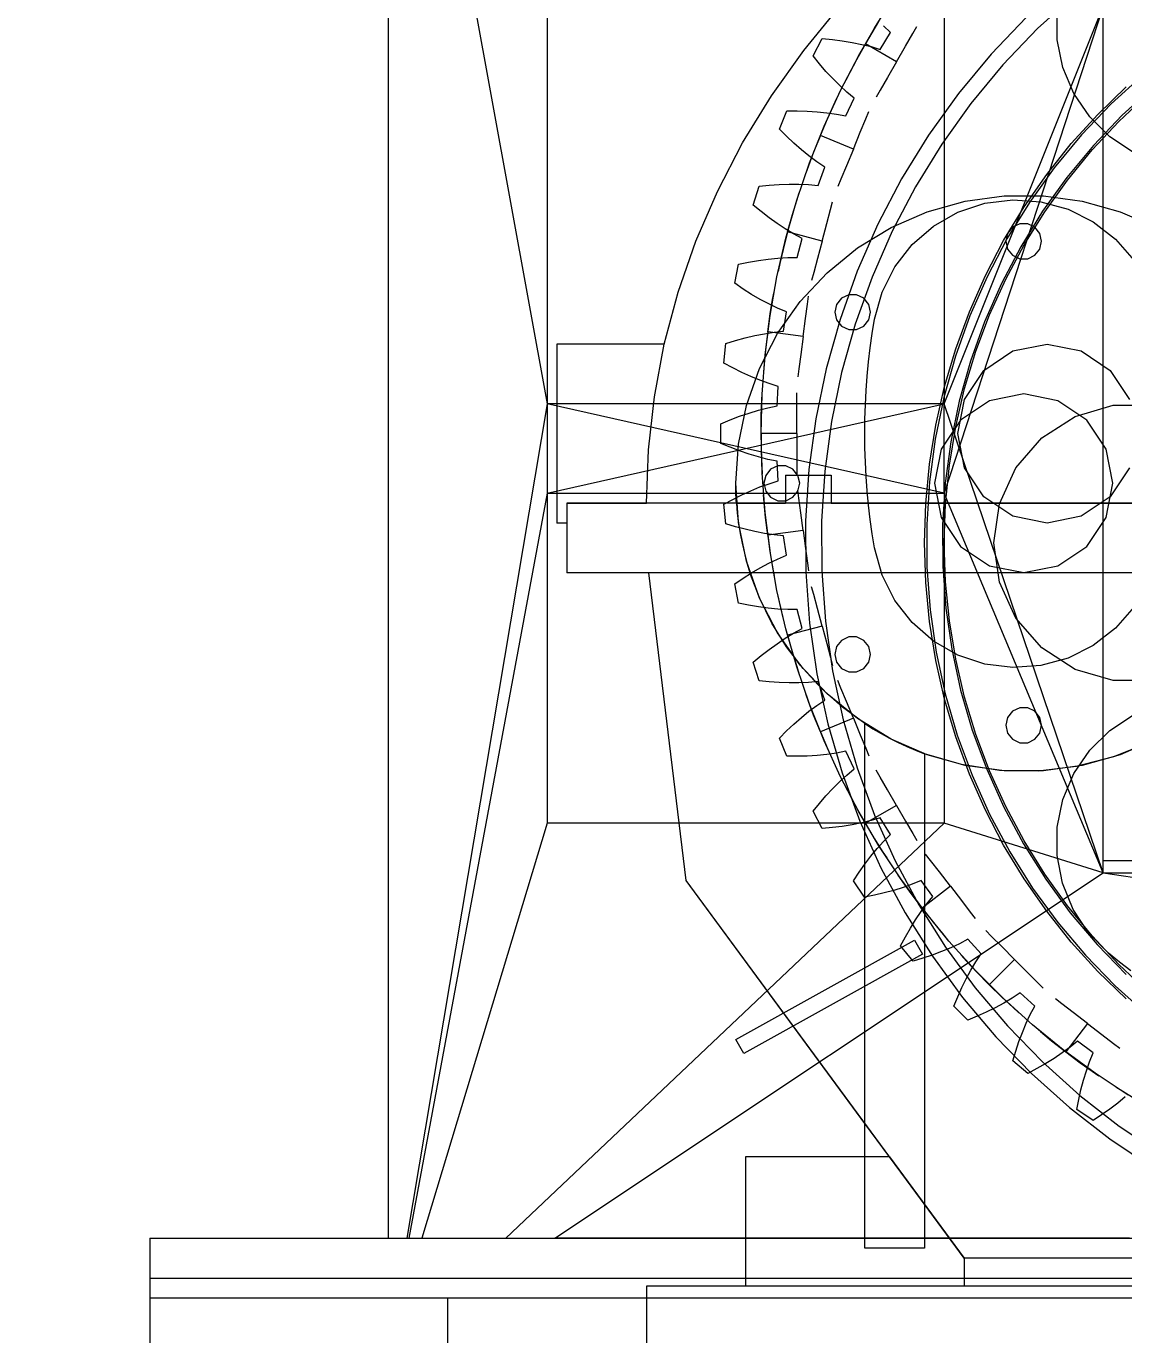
# Model space of a CAD drawing. Header units: millimetres. Extents: x -1970 to 34302, y -65268 to 6837.
# Drawn here: x 24566 to 25119, y 1271 to 1930 of the extents above; entities that cross this region are included whole.
import ezdxf

# ---------------------------------------------------------------- set-up
doc = ezdxf.new("R2010")
doc.units = ezdxf.units.MM
for name, color, linetype, lineweight in [('COTAS_O', 1, 'Continuous', 0), ('COTAS_P', 1, 'Continuous', 0), ('lateral_briquetadora', 7, 'Continuous', 0)]:
    doc.layers.add(name, color=color, linetype=linetype, lineweight=lineweight)
doc.dimstyles.new('R19_100', dxfattribs={"dimtxt": 250, "dimasz": 150, "dimexe": 150, "dimexo": 80, "dimgap": 100, "dimtad": 1, "dimtih": 1, "dimtoh": 1, "dimdsep": 46, "dimcen": 0.09, "dimadec": 0, "dimazin": 0, "dimtfac": 1, "dimtdec": 4, "dimtofl": 0, "dimtmove": 0, "dimatfit": 3, "dimfxl": 1, "dimtolj": 1, "dimtzin": 0, "dimarcsym": 0})

# ---------------------------------------------------------------- blocks, each defined once
blk = doc.blocks.new('*D3')
at = {"layer": 'COTAS_P', "color": 0, "lineweight": -2, "transparency": 16777216}
for p, q in [((25334.81, 3271.57), (25051.31, 4199.21)), ((16158.18, 1324.54), (24951.7, 4011.92)), ((16254.38, 496.51), (15970.89, 1424.15))]:
    blk.add_line(p, q, dxfattribs=at)
at = {"layer": 'COTAS_P', "color": 0, "transparency": 16777216}
for points in [[(24944.39, 4035.83), (24959, 3988.02), (25095.15, 4055.76)], [(16150.87, 1348.45), (16165.48, 1300.63), (16014.73, 1280.7)]]:
    blk.add_solid(points, dxfattribs=at)
at = {"layer": 'Defpoints', "color": 0, "transparency": 16777216}
for p in [(25095.15, 4055.76), (25358.19, 3195.06), (16277.76, 420)]:
    blk.add_point(p, dxfattribs=at)
blk = doc.blocks.new('*D19')
at = {"layer": 'COTAS_O', "color": 0, "lineweight": -2, "transparency": 16777216}
for p, q in [((24708.19, 2300), (25478.19, 2300)), ((25328.19, 150), (25328.19, 2150)), ((24708.19, 0), (25478.19, 0))]:
    blk.add_line(p, q, dxfattribs=at)
at = {"layer": 'COTAS_O', "color": 0, "transparency": 16777216}
for points in [[(25303.19, 2150), (25353.19, 2150), (25328.19, 2300)], [(25303.19, 150), (25353.19, 150), (25328.19, 0)]]:
    blk.add_solid(points, dxfattribs=at)
at = {"layer": 'Defpoints', "color": 0, "transparency": 16777216}
for p in [(24628.19, 2300), (25328.19, 2300), (24628.19, 0)]:
    blk.add_point(p, dxfattribs=at)

msp = doc.modelspace()

# ---------------------------------------------------------------- linework, layer by layer
at = {"layer": 'lateral_briquetadora'}
for p, q in [((24748.187, 2180), (24828.187, 1740)), ((24748.187, 2180), (24748.187, 1320)), ((25093.784, 1945.862), (25075.143, 1928.869)), ((24828.187, 1940), (24828.187, 1740)), ((24957.396, 1917.784), (24975.311, 1939.592)), ((25028.187, 1940), (25028.187, 1740)), ((25028.187, 1740), (25108.187, 1940)), ((25108.187, 1940), (25028.187, 1695)), ((25085.067, 1923.128), (25084.977, 1937.34)), ((25108.187, 1510), (25108.187, 1940)), ((25108.187, 1504), (25108.187, 1940)), ((24985.224, 1915.36), (24995.306, 1932.486)), ((24993.136, 1928.964), (24996.995, 1935.172)), ((25001.056, 1926.816), (24997.666, 1930.245)), ((25012.286, 1926.344), (25014.313, 1929.856)), ((25069.551, 1934.59), (25051.754, 1915.937)), ((24962.096, 1915.089), (24966.744, 1923.786)), ((24966.744, 1923.786), (24971.837, 1923.307)), ((24971.837, 1923.307), (24976.853, 1922.673)), ((24988.488, 1921.125), (24993.136, 1928.964)), ((24995.992, 1918.368), (25001.056, 1926.816)), ((25008.632, 1920.016), (25012.286, 1926.344)), ((25075.143, 1928.869), (25057.731, 1910.62)), ((24941.155, 1895), (24957.396, 1917.784)), ((24976.853, 1922.673), (24981.787, 1921.874)), ((24981.787, 1921.874), (24986.629, 1920.902)), ((24988.488, 1921.125), (24984.024, 1913.181)), ((24986.629, 1920.902), (24991.37, 1919.742)), ((25004.077, 1912.125), (24988.488, 1921.125)), ((24991.37, 1919.742), (24995.992, 1918.368)), ((25004.077, 1912.125), (25008.632, 1920.016)), ((25087.929, 1909.207), (25085.067, 1923.128)), ((24965.323, 1911.12), (24962.096, 1915.089)), ((24968.637, 1907.302), (24965.323, 1911.12)), ((24976.023, 1897.745), (24985.224, 1915.36)), ((24984.024, 1913.181), (24980.577, 1906.735)), ((25004.077, 1912.125), (24999.521, 1904.234)), ((25051.754, 1915.937), (25035.299, 1896.09)), ((25057.731, 1910.62), (25041.632, 1891.202)), ((24972.042, 1903.643), (24968.637, 1907.302)), ((24975.541, 1900.157), (24972.042, 1903.643)), ((24980.577, 1906.735), (24978.714, 1903.127)), ((24999.521, 1904.234), (24995.867, 1897.906)), ((25093.451, 1896.111), (25087.929, 1909.207)), ((25128.103, 1905.473), (25112.191, 1890.968)), ((24967.725, 1879.686), (24976.023, 1897.745)), ((24979.14, 1896.86), (24975.541, 1900.157)), ((24982.85, 1893.78), (24979.14, 1896.86)), ((24995.867, 1897.906), (24993.84, 1894.394)), ((25105.498, 1885.662), (25119.773, 1899.486)), ((25133.283, 1899.377), (25117.783, 1885.247)), ((24926.656, 1871.338), (24941.155, 1895)), ((24972.395, 1890.145), (24974.124, 1893.818)), ((24978.639, 1884.876), (24982.85, 1893.78)), ((25035.299, 1896.09), (25020.266, 1875.146)), ((25041.632, 1891.202), (25026.924, 1870.711)), ((25101.423, 1884.344), (25093.451, 1896.111)), ((25112.191, 1890.968), (25097.328, 1875.391)), ((25116.055, 1882.132), (25130.383, 1895.552)), ((24945.227, 1878.29), (24949, 1887.401)), ((24949, 1887.401), (24954.115, 1887.424)), ((24954.115, 1887.424), (24959.169, 1887.284)), ((24959.169, 1887.284), (24964.158, 1886.973)), ((24964.158, 1886.973), (24969.072, 1886.481)), ((24969.072, 1886.481), (24973.904, 1885.79)), ((24969.38, 1883.486), (24972.395, 1890.145)), ((24973.904, 1885.79), (24978.639, 1884.876)), ((24988.708, 1883.388), (24990.26, 1887.134)), ((25092.138, 1870.951), (25105.498, 1885.662)), ((25111.536, 1874.359), (25101.423, 1884.344)), ((25117.783, 1885.247), (25103.305, 1870.073)), ((24948.827, 1874.657), (24945.227, 1878.29)), ((24960.353, 1861.23), (24967.725, 1879.686)), ((24965.795, 1875.108), (24969.38, 1883.486)), ((24985.912, 1876.637), (24988.708, 1883.388)), ((25102.635, 1867.804), (25116.055, 1882.132)), ((24913.963, 1846.9), (24926.656, 1871.338)), ((24952.5, 1871.182), (24948.827, 1874.657)), ((24956.247, 1867.875), (24952.5, 1871.182)), ((24965.795, 1875.108), (24962.405, 1866.648)), ((24982.425, 1868.219), (24965.795, 1875.108)), ((24982.425, 1868.219), (24985.912, 1876.637)), ((25020.266, 1875.146), (25006.728, 1853.206)), ((25026.924, 1870.711), (25013.678, 1849.244)), ((25079.748, 1855.414), (25092.138, 1870.951)), ((25097.328, 1875.391), (25083.586, 1858.816)), ((25123.404, 1866.538), (25111.536, 1874.359)), ((24960.07, 1864.748), (24956.247, 1867.875)), ((24962.405, 1866.648), (24959.829, 1859.808)), ((24963.975, 1861.82), (24960.07, 1864.748)), ((24982.425, 1868.219), (24978.938, 1859.801)), ((25103.305, 1870.073), (25089.919, 1853.928)), ((25090.181, 1852.628), (25102.635, 1867.804)), ((24953.925, 1842.425), (24960.353, 1861.23)), ((24959.829, 1859.808), (24958.454, 1855.988)), ((24967.969, 1859.118), (24963.975, 1861.82)), ((24964.651, 1849.845), (24967.969, 1859.118)), ((24978.938, 1859.801), (24976.142, 1853.051)), ((25083.586, 1858.816), (25071.031, 1841.325)), ((24976.142, 1853.051), (24974.59, 1849.304)), ((25006.728, 1853.206), (24994.751, 1830.376)), ((25068.379, 1839.116), (25079.748, 1855.414)), ((25089.919, 1853.928), (25077.689, 1836.889)), ((25078.746, 1836.671), (25090.181, 1852.628)), ((24903.129, 1821.79), (24913.963, 1846.9)), ((24932.046, 1840.015), (24934.908, 1849.452)), ((24934.908, 1849.452), (24939.996, 1849.977)), ((24939.996, 1849.977), (24945.04, 1850.333)), ((24945.04, 1850.333), (24950.034, 1850.512)), ((24950.034, 1850.512), (24954.974, 1850.504)), ((24953.884, 1842.292), (24955.117, 1846.159)), ((24954.974, 1850.504), (24959.85, 1850.29)), ((24959.85, 1850.29), (24964.651, 1849.845)), ((25013.678, 1849.244), (25001.96, 1826.908)), ((25038.685, 1841.967), (25058.291, 1844.662)), ((25058.291, 1844.662), (25078.082, 1844.662)), ((25078.082, 1844.662), (25097.688, 1841.967)), ((24935.985, 1836.753), (24932.046, 1840.015)), ((24948.458, 1823.318), (24953.925, 1842.425)), ((24951.763, 1835.296), (24953.884, 1842.292)), ((24969.047, 1830.664), (24970.938, 1837.722)), ((24970.938, 1837.722), (24971.988, 1841.639)), ((25019.629, 1836.628), (25038.685, 1841.967)), ((25035.043, 1836.483), (25048.53, 1840.966)), ((25048.53, 1840.966), (25062.633, 1842.731)), ((25058.078, 1822.122), (25068.379, 1839.116)), ((25071.031, 1841.325), (25059.725, 1823.002)), ((25062.633, 1842.731), (25076.808, 1841.711)), ((25076.808, 1841.711), (25090.513, 1837.945)), ((25090.513, 1837.945), (25103.219, 1831.578)), ((25097.688, 1841.967), (25116.744, 1836.628)), ((24939.981, 1833.655), (24935.985, 1836.753)), ((24944.034, 1830.73), (24939.981, 1833.655)), ((24949.302, 1826.522), (24951.763, 1835.296)), ((25001.477, 1828.743), (25019.629, 1836.628)), ((25022.69, 1829.456), (25035.043, 1836.483)), ((25077.689, 1836.889), (25066.676, 1819.04)), ((25068.379, 1820), (25078.746, 1836.671)), ((25103.219, 1831.578), (25114.439, 1822.854)), ((25116.744, 1836.628), (25134.896, 1828.743)), ((24948.145, 1827.994), (24944.034, 1830.73)), ((24949.302, 1826.522), (24947.046, 1817.692)), ((24952.318, 1825.462), (24948.145, 1827.994)), ((24966.689, 1821.863), (24949.302, 1826.522)), ((24956.558, 1823.165), (24952.318, 1825.462)), ((24966.689, 1821.863), (24969.047, 1830.664)), ((24994.751, 1830.376), (24984.392, 1806.767)), ((24984.568, 1818.461), (25001.477, 1828.743)), ((25001.96, 1826.908), (24991.825, 1803.81)), ((25011.945, 1820.153), (25022.69, 1829.456)), ((25060.078, 1825.705), (25059.187, 1821.8)), ((25062.575, 1828.836), (25060.078, 1825.705)), ((25066.184, 1830.574), (25062.575, 1828.836)), ((25070.189, 1830.574), (25066.184, 1830.574)), ((25073.798, 1828.836), (25070.189, 1830.574)), ((25076.295, 1825.705), (25073.798, 1828.836)), ((25077.187, 1821.8), (25076.295, 1825.705)), ((24894.201, 1796.116), (24903.129, 1821.79)), ((24943.966, 1803.959), (24948.458, 1823.318)), ((24954.165, 1813.611), (24956.558, 1823.165)), ((24966.689, 1821.863), (24964.331, 1813.062)), ((24969.216, 1805.971), (24984.568, 1818.461)), ((25003.221, 1808.933), (25011.945, 1820.153)), ((25048.886, 1804.504), (25058.078, 1822.122)), ((25059.725, 1823.002), (25049.722, 1803.935)), ((25066.676, 1819.04), (25056.932, 1800.468)), ((25059.125, 1802.687), (25068.379, 1820)), ((25059.187, 1821.8), (25060.078, 1817.895)), ((25060.078, 1817.895), (25062.575, 1814.764)), ((25073.798, 1814.764), (25076.295, 1817.895)), ((25076.295, 1817.895), (25077.187, 1821.8)), ((25114.439, 1822.854), (25123.742, 1812.109)), ((24924.603, 1810.305), (24929.615, 1811.325)), ((24929.615, 1811.325), (24934.6, 1812.174)), ((24934.6, 1812.174), (24939.553, 1812.843)), ((24939.553, 1812.843), (24944.469, 1813.318)), ((24944.469, 1813.318), (24949.343, 1813.583)), ((24947.046, 1817.692), (24945.385, 1810.574)), ((24949.343, 1813.583), (24954.165, 1813.611)), ((24964.331, 1813.062), (24962.439, 1806.004)), ((25062.575, 1814.764), (25066.184, 1813.026)), ((25066.184, 1813.026), (25070.189, 1813.026)), ((25070.189, 1813.026), (25073.798, 1814.764)), ((24922.68, 1800.633), (24924.603, 1810.305)), ((24945.385, 1810.574), (24944.52, 1806.608)), ((24955.708, 1791.508), (24969.216, 1805.971)), ((24962.439, 1806.004), (24961.39, 1802.087)), ((24984.392, 1806.767), (24975.703, 1782.495)), ((24996.854, 1796.226), (25003.221, 1808.933)), ((24926.92, 1797.772), (24922.68, 1800.633)), ((24940.46, 1784.398), (24943.966, 1803.959)), ((24991.825, 1803.81), (24983.324, 1780.062)), ((25040.842, 1786.333), (25048.886, 1804.504)), ((25049.722, 1803.935), (25041.072, 1784.219)), ((25056.932, 1800.468), (25048.505, 1781.262)), ((25051.023, 1784.805), (25059.125, 1802.687)), ((24887.217, 1769.987), (24894.201, 1796.116)), ((24931.2, 1795.081), (24926.92, 1797.772)), ((24935.52, 1792.568), (24931.2, 1795.081)), ((24939.88, 1790.247), (24935.52, 1792.568)), ((24940.587, 1785.22), (24941.776, 1792.432)), ((24941.776, 1792.432), (24942.495, 1796.427)), ((24944.296, 1775.34), (24955.708, 1791.508)), ((24959.281, 1790.127), (24959.811, 1794.148)), ((24976.45, 1793.162), (24973.952, 1790.031)), ((24980.058, 1794.9), (24976.45, 1793.162)), ((24984.064, 1794.9), (24980.058, 1794.9)), ((24987.672, 1793.162), (24984.064, 1794.9)), ((24990.17, 1790.031), (24987.672, 1793.162)), ((24993.088, 1782.522), (24996.854, 1796.226)), ((24939.292, 1776.199), (24940.587, 1785.22)), ((24944.281, 1788.137), (24939.88, 1790.247)), ((24948.726, 1786.266), (24944.281, 1788.137)), ((24947.28, 1776.524), (24948.726, 1786.266)), ((24958.328, 1782.883), (24959.281, 1790.127)), ((24973.952, 1790.031), (24973.061, 1786.126)), ((24973.061, 1786.126), (24973.952, 1782.221)), ((24991.061, 1786.126), (24990.17, 1790.031)), ((24990.17, 1782.221), (24991.061, 1786.126)), ((25033.979, 1767.684), (25040.842, 1786.333)), ((24937.949, 1764.683), (24940.46, 1784.398)), ((24957.138, 1773.849), (24958.328, 1782.883)), ((24975.703, 1782.495), (24968.725, 1757.676)), ((24973.952, 1782.221), (24976.45, 1779.089)), ((24976.45, 1779.089), (24980.058, 1777.351)), ((24983.324, 1780.062), (24976.497, 1755.78)), ((24984.064, 1777.351), (24987.672, 1779.089)), ((24987.672, 1779.089), (24990.17, 1782.221)), ((24991.941, 1775.389), (24993.088, 1782.522)), ((25041.072, 1784.219), (25033.815, 1763.948)), ((25048.505, 1781.262), (25041.436, 1761.516)), ((25044.108, 1766.432), (25051.023, 1784.805)), ((24918.185, 1770.336), (24923.073, 1771.843)), ((24923.073, 1771.843), (24927.951, 1773.176)), ((24927.951, 1773.176), (24932.814, 1774.327)), ((24932.814, 1774.327), (24937.66, 1775.282)), ((24935.191, 1757.768), (24944.296, 1775.34)), ((24937.66, 1775.282), (24942.484, 1776.024)), ((24939.292, 1776.199), (24938.208, 1767.151)), ((24957.138, 1773.849), (24939.292, 1776.199)), ((24942.484, 1776.024), (24947.28, 1776.524)), ((24957.138, 1773.849), (24955.949, 1764.816)), ((24980.058, 1777.351), (24984.064, 1777.351)), ((24990.946, 1768.233), (24991.941, 1775.389)), ((24887.221, 1770), (24833.187, 1770)), ((24833.187, 1770), (24833.187, 1680)), ((24882.207, 1743.516), (24887.217, 1769.987)), ((24887.217, 1769.987), (24887.221, 1770)), ((24917.219, 1760.522), (24918.185, 1770.336)), ((24938.208, 1767.151), (24937.49, 1759.876)), ((24990.104, 1761.057), (24990.946, 1768.233)), ((25028.325, 1748.633), (25033.979, 1767.684)), ((25038.409, 1747.646), (25044.108, 1766.432)), ((25048.117, 1756.82), (25062.716, 1766.575)), ((25062.716, 1766.575), (25079.937, 1770)), ((25079.937, 1770), (25097.157, 1766.575)), ((25097.157, 1766.575), (25111.756, 1756.82)), ((24921.719, 1758.091), (24917.219, 1760.522)), ((24936.44, 1744.867), (24937.949, 1764.683)), ((24937.49, 1759.876), (24937.15, 1755.831)), ((24955.949, 1764.816), (24954.995, 1757.571)), ((24989.414, 1753.865), (24990.104, 1761.057)), ((25033.815, 1763.948), (25027.987, 1743.221)), ((25041.436, 1761.516), (25035.759, 1741.326)), ((24926.242, 1755.832), (24921.719, 1758.091)), ((24930.788, 1753.754), (24926.242, 1755.832)), ((24928.564, 1739.121), (24935.191, 1757.768)), ((24935.355, 1751.872), (24930.788, 1753.754)), ((24954.995, 1757.571), (24954.466, 1753.551)), ((24968.725, 1757.676), (24963.492, 1732.432)), ((24976.497, 1755.78), (24971.377, 1731.082)), ((24988.877, 1746.66), (24989.414, 1753.865)), ((25038.362, 1742.221), (25048.117, 1756.82)), ((25111.756, 1756.82), (25121.511, 1742.221)), ((24939.941, 1750.204), (24935.355, 1751.872)), ((24936.28, 1741.418), (24936.471, 1745.473)), ((24944.548, 1748.777), (24939.941, 1750.204)), ((24944.064, 1738.94), (24944.548, 1748.777)), ((24953.937, 1741.418), (24953.937, 1745.473)), ((24988.494, 1739.446), (24988.877, 1746.66)), ((25023.903, 1729.259), (25028.325, 1748.633)), ((25033.951, 1728.527), (25038.409, 1747.646)), ((24828.187, 1740), (24757.598, 1320)), ((24828.187, 1740), (24828.187, 1695)), ((25028.187, 1695), (24828.187, 1740)), ((25028.187, 1740), (24828.187, 1740)), ((24828.187, 1695), (25028.187, 1740)), ((24879.193, 1716.815), (24882.207, 1743.516)), ((24924.537, 1719.744), (24928.564, 1739.121)), ((24935.937, 1725), (24936.44, 1744.867)), ((24936.042, 1734.112), (24936.28, 1741.418)), ((24939.34, 1737.973), (24944.064, 1738.94)), ((24953.937, 1734.112), (24953.937, 1741.418)), ((24988.263, 1732.224), (24988.494, 1739.446)), ((25027.987, 1743.221), (25023.617, 1722.139)), ((25028.187, 1695), (25028.187, 1740)), ((25108.187, 1504), (25028.187, 1740)), ((25035.759, 1741.326), (25031.502, 1720.789)), ((25034.937, 1725), (25038.362, 1742.221)), ((25050.985, 1741.528), (25036.402, 1731.784)), ((25068.187, 1744.95), (25050.985, 1741.528)), ((25085.388, 1741.528), (25068.187, 1744.95)), ((25099.971, 1731.784), (25085.388, 1741.528)), ((25094.108, 1733.674), (25113.225, 1739.287)), ((25113.225, 1739.287), (25133.149, 1739.287)), ((24920.433, 1731.909), (24925.156, 1733.714)), ((24925.156, 1733.714), (24929.883, 1735.336)), ((24929.883, 1735.336), (24934.612, 1736.762)), ((24934.612, 1736.762), (24939.34, 1737.973)), ((24935.937, 1725), (24936.042, 1734.112)), ((24953.937, 1725), (24953.937, 1734.112)), ((24963.492, 1732.432), (24960.03, 1706.884)), ((24988.187, 1725), (24988.263, 1732.224)), ((25077.346, 1722.902), (25094.108, 1733.674)), ((24915.716, 1729.931), (24920.433, 1731.909)), ((24915.716, 1720.069), (24915.716, 1729.931)), ((24971.377, 1731.082), (24967.99, 1706.087)), ((25020.732, 1709.642), (25023.903, 1729.259)), ((25036.402, 1731.784), (25026.658, 1717.202)), ((25030.753, 1709.158), (25033.951, 1728.527)), ((25109.715, 1717.202), (25099.971, 1731.784)), ((24920.433, 1718.091), (24915.716, 1720.069)), ((24923.187, 1700), (24924.537, 1719.744)), ((24953.937, 1725), (24935.937, 1725)), ((24936.44, 1705.133), (24935.937, 1725)), ((24935.937, 1725), (24936.042, 1715.888)), ((24953.937, 1725), (24953.937, 1715.888)), ((24988.263, 1717.776), (24988.187, 1725)), ((25023.617, 1722.139), (25020.726, 1700.803)), ((25031.502, 1720.789), (25028.686, 1700.006)), ((25038.362, 1707.779), (25034.937, 1725)), ((25064.299, 1707.845), (25077.346, 1722.902)), ((24878.187, 1690), (24879.193, 1716.815)), ((24925.156, 1716.286), (24920.433, 1718.091)), ((24929.883, 1714.664), (24925.156, 1716.286)), ((24934.612, 1713.238), (24929.883, 1714.664)), ((24939.34, 1712.027), (24934.612, 1713.238)), ((24936.042, 1715.888), (24936.28, 1708.582)), ((24953.937, 1715.888), (24953.937, 1708.582)), ((24988.494, 1710.554), (24988.263, 1717.776)), ((25026.658, 1717.202), (25023.237, 1700)), ((25113.137, 1700), (25109.715, 1717.202)), ((24936.28, 1708.582), (24936.471, 1704.527)), ((24940.775, 1707.036), (24938.278, 1703.905)), ((24944.064, 1711.06), (24939.34, 1712.027)), ((24944.384, 1708.774), (24940.775, 1707.036)), ((24944.548, 1701.223), (24944.064, 1711.06)), ((24948.389, 1708.774), (24944.384, 1708.774)), ((24951.998, 1707.036), (24948.389, 1708.774)), ((24954.495, 1703.905), (24951.998, 1707.036)), ((24953.937, 1708.582), (24953.937, 1704.527)), ((24960.03, 1706.884), (24958.355, 1681.158)), ((24967.99, 1706.087), (24966.351, 1680.916)), ((24988.877, 1703.34), (24988.494, 1710.554)), ((25018.824, 1689.862), (25020.732, 1709.642)), ((25028.829, 1689.621), (25030.753, 1709.158)), ((25048.117, 1693.18), (25038.362, 1707.779)), ((25056.022, 1689.721), (25064.299, 1707.845)), ((25121.511, 1707.779), (25111.756, 1693.18)), ((24923.194, 1698.57), (24923.187, 1700)), ((24924.537, 1680.256), (24923.187, 1700)), ((24935.355, 1698.128), (24939.941, 1699.796)), ((24937.949, 1685.317), (24936.44, 1705.133)), ((24938.278, 1703.905), (24937.387, 1700)), ((24937.387, 1700), (24938.278, 1696.095)), ((24939.941, 1699.796), (24944.548, 1701.223)), ((24948.187, 1704), (24971.187, 1704)), ((24948.187, 1704), (24948.187, 1690)), ((24955.387, 1700), (24954.495, 1703.905)), ((24954.495, 1696.095), (24955.387, 1700)), ((24971.187, 1704), (24971.187, 1690)), ((24989.414, 1696.135), (24988.877, 1703.34)), ((25020.726, 1700.803), (25019.327, 1679.318)), ((25023.237, 1700), (25026.658, 1682.798)), ((25028.686, 1700.006), (25027.323, 1679.077)), ((25109.715, 1682.798), (25113.137, 1700)), ((24828.187, 1695), (24758.581, 1320)), ((24828.187, 1695), (24828.187, 1529)), ((24828.187, 1695), (25028.187, 1695)), ((24921.719, 1691.909), (24926.242, 1694.168)), ((24923.215, 1697.141), (24923.194, 1698.57)), ((24923.25, 1695.712), (24923.215, 1697.141)), ((24923.299, 1694.283), (24923.25, 1695.712)), ((24923.363, 1692.854), (24923.299, 1694.283)), ((24923.44, 1691.427), (24923.363, 1692.854)), ((24926.242, 1694.168), (24930.788, 1696.246)), ((24930.788, 1696.246), (24935.355, 1698.128)), ((24937.49, 1690.124), (24937.15, 1694.169)), ((24938.278, 1696.095), (24940.775, 1692.964)), ((24940.775, 1692.964), (24944.384, 1691.226)), ((24948.389, 1691.226), (24951.998, 1692.964)), ((24951.998, 1692.964), (24954.495, 1696.095)), ((24954.995, 1692.429), (24954.466, 1696.449)), ((24990.104, 1688.943), (24989.414, 1696.135)), ((25028.187, 1695), (25028.187, 1529)), ((25108.187, 1504), (25028.187, 1695)), ((25062.716, 1683.425), (25048.117, 1693.18)), ((25111.756, 1693.18), (25097.157, 1683.425)), ((24838.187, 1690), (24878.187, 1690)), ((24923.532, 1690), (24838.187, 1690)), ((25156.722, 1690), (24838.187, 1690)), ((24838.187, 1690), (24838.187, 1655)), ((24838.187, 1690), (24838.187, 1680)), ((24948.187, 1690), (24878.187, 1690)), ((25818.187, 1690), (24878.187, 1690)), ((24917.219, 1689.478), (24921.719, 1691.909)), ((24918.185, 1679.664), (24917.219, 1689.478)), ((24923.532, 1690), (24923.44, 1691.427)), ((24923.532, 1690), (24948.187, 1690)), ((24923.532, 1690), (24923.974, 1684.913)), ((24938.208, 1682.849), (24937.49, 1690.124)), ((24944.384, 1691.226), (24948.389, 1691.226)), ((24971.187, 1690), (24948.187, 1690)), ((24955.949, 1685.184), (24954.995, 1692.429)), ((25156.722, 1690), (24971.187, 1690)), ((24971.187, 1690), (25158.187, 1690)), ((24990.946, 1681.767), (24990.104, 1688.943)), ((25018.187, 1670), (25018.824, 1689.862)), ((25028.187, 1670), (25028.829, 1689.621)), ((25053.187, 1670), (25056.022, 1689.721)), ((24838.187, 1680), (24833.187, 1680)), ((24923.073, 1678.157), (24918.185, 1679.664)), ((24923.974, 1684.913), (24924.594, 1679.844)), ((24928.564, 1660.879), (24924.537, 1680.256)), ((24924.594, 1679.844), (24925.393, 1674.8)), ((24940.46, 1665.602), (24937.949, 1685.317)), ((24939.292, 1673.801), (24938.208, 1682.849)), ((24957.138, 1676.151), (24955.949, 1685.184)), ((24958.355, 1681.158), (24958.476, 1655.377)), ((24966.351, 1680.916), (24966.469, 1655.693)), ((24991.941, 1674.611), (24990.946, 1681.767)), ((25026.658, 1682.798), (25036.402, 1668.216)), ((25079.937, 1680), (25062.716, 1683.425)), ((25097.157, 1683.425), (25079.937, 1680)), ((25099.971, 1668.216), (25109.715, 1682.798)), ((24927.951, 1676.824), (24923.073, 1678.157)), ((24925.393, 1674.8), (24926.369, 1669.788)), ((24932.814, 1675.673), (24927.951, 1676.824)), ((24937.66, 1674.718), (24932.814, 1675.673)), ((24942.484, 1673.976), (24937.66, 1674.718)), ((24957.138, 1676.151), (24939.292, 1673.801)), ((24939.292, 1673.801), (24940.587, 1664.78)), ((24947.28, 1673.476), (24942.484, 1673.976)), ((24948.726, 1663.734), (24947.28, 1673.476)), ((24957.138, 1676.151), (24958.328, 1667.117)), ((24993.088, 1667.478), (24991.941, 1674.611)), ((25019.327, 1679.318), (25019.428, 1657.788)), ((25027.323, 1679.077), (25027.422, 1658.104)), ((24926.369, 1669.788), (24927.521, 1664.813)), ((24958.328, 1667.117), (24959.281, 1659.873)), ((24996.854, 1653.774), (24993.088, 1667.478)), ((25018.824, 1650.138), (25018.187, 1670)), ((25028.829, 1650.379), (25028.187, 1670)), ((25036.402, 1668.216), (25050.985, 1658.472)), ((25056.022, 1650.279), (25053.187, 1670)), ((25085.388, 1658.472), (25099.971, 1668.216)), ((24927.521, 1664.813), (24928.847, 1659.882)), ((24935.191, 1642.232), (24928.564, 1660.879)), ((24928.847, 1659.882), (24930.346, 1655)), ((24935.52, 1657.432), (24939.88, 1659.753)), ((24939.88, 1659.753), (24944.281, 1661.863)), ((24943.966, 1646.041), (24940.46, 1665.602)), ((24940.587, 1664.78), (24941.776, 1657.568)), ((24944.281, 1661.863), (24948.726, 1663.734)), ((24959.281, 1659.873), (24959.811, 1655.852)), ((24930.346, 1655), (24838.187, 1655)), ((25167.796, 1655), (24838.187, 1655)), ((25167.796, 1655), (24879.399, 1655)), ((24930.346, 1655), (24879.399, 1655)), ((24898.187, 1500), (24879.399, 1655)), ((24926.92, 1652.228), (24931.2, 1654.919)), ((24935.284, 1642.017), (24930.346, 1655)), ((24931.2, 1654.919), (24935.52, 1657.432)), ((24941.776, 1657.568), (24942.495, 1653.573)), ((24958.476, 1655.377), (24960.391, 1629.667)), ((24966.469, 1655.693), (24968.344, 1630.539)), ((25003.221, 1641.067), (24996.854, 1653.774)), ((25019.428, 1657.788), (25021.028, 1636.317)), ((25027.422, 1658.104), (25028.98, 1637.189)), ((25050.985, 1658.472), (25068.187, 1655.05)), ((25068.187, 1655.05), (25085.388, 1658.472)), ((24922.68, 1649.367), (24926.92, 1652.228)), ((24924.603, 1639.695), (24922.68, 1649.367)), ((24962.439, 1643.996), (24961.39, 1647.913)), ((25020.732, 1630.358), (25018.824, 1650.138)), ((25030.753, 1630.842), (25028.829, 1650.379)), ((25064.299, 1632.155), (25056.022, 1650.279)), ((24944.296, 1624.66), (24935.191, 1642.232)), ((24941.442, 1629.567), (24935.284, 1642.017)), ((24948.458, 1626.682), (24943.966, 1646.041)), ((24945.385, 1639.426), (24944.52, 1643.392)), ((24964.331, 1636.938), (24962.439, 1643.996)), ((25011.945, 1629.847), (25003.221, 1641.067)), ((24929.615, 1638.675), (24924.603, 1639.695)), ((24934.6, 1637.826), (24929.615, 1638.675)), ((24939.553, 1637.157), (24934.6, 1637.826)), ((24944.469, 1636.682), (24939.553, 1637.157)), ((24949.343, 1636.417), (24944.469, 1636.682)), ((24947.046, 1632.308), (24945.385, 1639.426)), ((24954.165, 1636.389), (24949.343, 1636.417)), ((24956.558, 1626.835), (24954.165, 1636.389)), ((24966.689, 1628.137), (24964.331, 1636.938)), ((25021.028, 1636.317), (25024.119, 1615.009)), ((25028.98, 1637.189), (25031.991, 1616.433)), ((25123.742, 1637.891), (25114.439, 1627.146)), ((24948.763, 1617.763), (24941.442, 1629.567)), ((24949.302, 1623.478), (24947.046, 1632.308)), ((24966.689, 1628.137), (24949.302, 1623.478)), ((24952.318, 1624.538), (24956.558, 1626.835)), ((24960.391, 1629.667), (24964.093, 1604.153)), ((24966.689, 1628.137), (24969.047, 1619.336)), ((24968.344, 1630.539), (24971.965, 1605.577)), ((25022.69, 1620.544), (25011.945, 1629.847)), ((25023.903, 1610.741), (25020.732, 1630.358)), ((25033.951, 1611.473), (25030.753, 1630.842)), ((25077.346, 1617.098), (25064.299, 1632.155)), ((25114.439, 1627.146), (25103.219, 1618.422)), ((24944.034, 1619.27), (24948.145, 1622.006)), ((24955.708, 1608.492), (24944.296, 1624.66)), ((24948.145, 1622.006), (24952.318, 1624.538)), ((24953.925, 1607.575), (24948.458, 1626.682)), ((24949.302, 1623.478), (24951.763, 1614.704)), ((24976.45, 1620.911), (24973.952, 1617.779)), ((24980.058, 1622.649), (24976.45, 1620.911)), ((24984.064, 1622.649), (24980.058, 1622.649)), ((24987.672, 1620.911), (24984.064, 1622.649)), ((24990.17, 1617.779), (24987.672, 1620.911)), ((25035.043, 1613.517), (25022.69, 1620.544)), ((24935.985, 1613.247), (24939.981, 1616.345)), ((24939.981, 1616.345), (24944.034, 1619.27)), ((24957.18, 1606.713), (24948.763, 1617.763)), ((24951.763, 1614.704), (24953.884, 1607.708)), ((24969.047, 1619.336), (24970.938, 1612.278)), ((24973.952, 1617.779), (24973.061, 1613.874)), ((24973.061, 1613.874), (24973.952, 1609.969)), ((24991.061, 1613.874), (24990.17, 1617.779)), ((24990.17, 1609.969), (24991.061, 1613.874)), ((25024.119, 1615.009), (25028.687, 1593.968)), ((25031.991, 1616.433), (25036.441, 1595.937)), ((25094.108, 1606.326), (25077.346, 1617.098)), ((25103.219, 1618.422), (25090.513, 1612.055)), ((24932.046, 1609.985), (24935.985, 1613.247)), ((24934.908, 1600.548), (24932.046, 1609.985)), ((24953.884, 1607.708), (24955.117, 1603.841)), ((24960.353, 1588.77), (24953.925, 1607.575)), ((24969.216, 1594.029), (24955.708, 1608.492)), ((24970.938, 1612.278), (24971.988, 1608.361)), ((24973.952, 1609.969), (24976.45, 1606.838)), ((24987.672, 1606.838), (24990.17, 1609.969)), ((25028.325, 1591.367), (25023.903, 1610.741)), ((25038.409, 1592.354), (25033.951, 1611.473)), ((25048.53, 1609.034), (25035.043, 1613.517)), ((25062.633, 1607.269), (25048.53, 1609.034)), ((25076.808, 1608.289), (25062.633, 1607.269)), ((25090.513, 1612.055), (25076.808, 1608.289)), ((24939.996, 1600.023), (24934.908, 1600.548)), ((24966.615, 1596.52), (24957.18, 1606.713)), ((24964.093, 1604.153), (24969.562, 1578.959)), ((24971.965, 1605.577), (24977.316, 1580.927)), ((24976.142, 1596.949), (24974.59, 1600.696)), ((24976.45, 1606.838), (24980.058, 1605.1)), ((24980.058, 1605.1), (24984.064, 1605.1)), ((24984.064, 1605.1), (24987.672, 1606.838)), ((25113.225, 1600.713), (25094.108, 1606.326)), ((25133.149, 1600.713), (25113.225, 1600.713)), ((24945.04, 1599.667), (24939.996, 1600.023)), ((24950.034, 1599.488), (24945.04, 1599.667)), ((24954.974, 1599.496), (24950.034, 1599.488)), ((24959.85, 1599.71), (24954.974, 1599.496)), ((24959.829, 1590.193), (24958.454, 1594.012)), ((24964.651, 1600.155), (24959.85, 1599.71)), ((24967.969, 1590.882), (24964.651, 1600.155)), ((24976.982, 1587.276), (24966.615, 1596.52)), ((24984.568, 1581.539), (24969.216, 1594.029)), ((24978.938, 1590.199), (24976.142, 1596.949)), ((25028.687, 1593.968), (25034.708, 1573.297)), ((25036.441, 1595.937), (25042.306, 1575.801)), ((24962.405, 1583.352), (24959.829, 1590.193)), ((24960.07, 1585.252), (24963.975, 1588.18)), ((24967.725, 1570.314), (24960.353, 1588.77)), ((24963.975, 1588.18), (24967.969, 1590.882)), ((24982.425, 1581.781), (24978.938, 1590.199)), ((25033.979, 1572.316), (25028.325, 1591.367)), ((25044.108, 1573.568), (25038.409, 1592.354)), ((24952.5, 1578.818), (24956.247, 1582.125)), ((24956.247, 1582.125), (24960.07, 1585.252)), ((24965.795, 1574.892), (24962.405, 1583.352)), ((24982.425, 1581.781), (24965.795, 1574.892)), ((24988.187, 1579.066), (24976.982, 1587.276)), ((24977.316, 1580.927), (24984.371, 1556.71)), ((24982.425, 1581.781), (24985.912, 1573.363)), ((25001.477, 1571.257), (24984.568, 1581.539)), ((25060.078, 1582.105), (25059.187, 1578.2)), ((25062.575, 1585.236), (25060.078, 1582.105)), ((25066.184, 1586.974), (25062.575, 1585.236)), ((25070.189, 1586.974), (25066.184, 1586.974)), ((25073.798, 1585.236), (25070.189, 1586.974)), ((25076.295, 1582.105), (25073.798, 1585.236)), ((25077.187, 1578.2), (25076.295, 1582.105)), ((25111.536, 1575.641), (25123.404, 1583.462)), ((24945.227, 1571.71), (24948.827, 1575.343)), ((24948.827, 1575.343), (24952.5, 1578.818)), ((24965.795, 1574.892), (24969.38, 1566.514)), ((24969.562, 1578.959), (24976.772, 1554.207)), ((24988.187, 1377.857), (24988.187, 1579.066)), ((24988.187, 1315), (24988.187, 1579.066)), ((24988.187, 1579.066), (24992.244, 1576.478)), ((24992.244, 1576.478), (24996.386, 1574.025)), ((25042.306, 1575.801), (25049.56, 1556.122)), ((25059.187, 1578.2), (25060.078, 1574.295)), ((25060.078, 1574.295), (25062.575, 1571.164)), ((25073.798, 1571.164), (25076.295, 1574.295)), ((25076.295, 1574.295), (25077.187, 1578.2)), ((25101.423, 1565.656), (25111.536, 1575.641)), ((24949, 1562.599), (24945.227, 1571.71)), ((24976.023, 1552.255), (24967.725, 1570.314)), ((24985.912, 1573.363), (24988.708, 1566.612)), ((24996.386, 1574.025), (25000.607, 1571.711)), ((25000.607, 1571.711), (25004.902, 1569.539)), ((25019.629, 1563.372), (25001.477, 1571.257)), ((25004.902, 1569.539), (25009.267, 1567.511)), ((25040.842, 1553.667), (25033.979, 1572.316)), ((25034.708, 1573.297), (25042.155, 1553.095)), ((25051.023, 1555.195), (25044.108, 1573.568)), ((25062.575, 1571.164), (25066.184, 1569.426)), ((25066.184, 1569.426), (25070.189, 1569.426)), ((25070.189, 1569.426), (25073.798, 1571.164)), ((25131.464, 1569.536), (25113.475, 1562.254)), ((25134.896, 1571.257), (25116.744, 1563.372)), ((24954.115, 1562.576), (24949, 1562.599)), ((24959.169, 1562.716), (24954.115, 1562.576)), ((24964.158, 1563.027), (24959.169, 1562.716)), ((24969.072, 1563.519), (24964.158, 1563.027)), ((24973.904, 1564.21), (24969.072, 1563.519)), ((24969.38, 1566.514), (24972.395, 1559.856)), ((24978.639, 1565.124), (24973.904, 1564.21)), ((24982.85, 1556.22), (24978.639, 1565.124)), ((24988.708, 1566.612), (24990.26, 1562.866)), ((25009.267, 1567.511), (25013.697, 1565.628)), ((25013.697, 1565.628), (25018.187, 1563.893)), ((25036.81, 1558.435), (25018.187, 1563.893)), ((25018.187, 1563.893), (25018.187, 1337.143)), ((25018.187, 1563.893), (25018.187, 1315)), ((25038.685, 1558.033), (25019.629, 1563.372)), ((25093.451, 1553.889), (25101.423, 1565.656)), ((25113.475, 1562.254), (25094.675, 1557.44)), ((25116.744, 1563.372), (25097.688, 1558.033)), ((24972.395, 1559.856), (24974.124, 1556.182)), ((24979.14, 1553.14), (24982.85, 1556.22)), ((24984.371, 1556.71), (24993.094, 1533.043)), ((24995.867, 1552.094), (24993.84, 1555.606)), ((25055.996, 1555.513), (25036.81, 1558.435)), ((25058.291, 1555.338), (25038.685, 1558.033)), ((25049.56, 1556.122), (25058.166, 1536.996)), ((25059.125, 1537.313), (25051.023, 1555.195)), ((25075.4, 1555.18), (25055.996, 1555.513)), ((25078.082, 1555.338), (25058.291, 1555.338)), ((25094.675, 1557.44), (25075.4, 1555.18)), ((25097.688, 1558.033), (25078.082, 1555.338)), ((24972.042, 1546.357), (24975.541, 1549.843)), ((24975.541, 1549.843), (24979.14, 1553.14)), ((24985.224, 1534.64), (24976.023, 1552.255)), ((24976.772, 1554.207), (24985.689, 1530.017)), ((24999.521, 1545.766), (24995.867, 1552.094)), ((25048.886, 1535.496), (25040.842, 1553.667)), ((25042.155, 1553.095), (25050.99, 1533.461)), ((25087.929, 1540.793), (25093.451, 1553.889)), ((24965.323, 1538.88), (24968.637, 1542.698)), ((24968.637, 1542.698), (24972.042, 1546.357)), ((24980.577, 1543.266), (24978.714, 1546.873)), ((24984.024, 1536.82), (24980.577, 1543.266)), ((25004.077, 1537.875), (24999.521, 1545.766)), ((24962.096, 1534.911), (24965.323, 1538.88)), ((24966.744, 1526.214), (24962.096, 1534.911)), ((24988.488, 1528.875), (24984.024, 1536.82)), ((24995.306, 1517.514), (24985.224, 1534.64)), ((25004.077, 1537.875), (24988.488, 1528.875)), ((25004.077, 1537.875), (25008.632, 1529.984)), ((25058.078, 1517.878), (25048.886, 1535.496)), ((25058.166, 1536.996), (25068.084, 1518.515)), ((25068.379, 1520), (25059.125, 1537.313)), ((25085.067, 1526.872), (25087.929, 1540.793)), ((24828.187, 1529), (24765.092, 1320)), ((25028.187, 1529), (24807.356, 1320)), ((25028.187, 1529), (24828.187, 1529)), ((24981.787, 1528.126), (24976.853, 1527.327)), ((24986.629, 1529.098), (24981.787, 1528.126)), ((24985.689, 1530.017), (24996.268, 1506.506)), ((24991.37, 1530.258), (24986.629, 1529.098)), ((24988.488, 1528.875), (24993.136, 1521.036)), ((24995.992, 1531.632), (24991.37, 1530.258)), ((24993.094, 1533.043), (25003.445, 1510.041)), ((25001.056, 1523.184), (24995.992, 1531.632)), ((25008.632, 1529.984), (25012.286, 1523.656)), ((25108.187, 1504), (25028.187, 1529)), ((25050.99, 1533.461), (25061.171, 1514.489)), ((24971.837, 1526.693), (24966.744, 1526.214)), ((24976.853, 1527.327), (24971.837, 1526.693)), ((24997.666, 1519.755), (25001.056, 1523.184)), ((25012.286, 1523.656), (25014.313, 1520.144)), ((25084.977, 1512.66), (25085.067, 1526.872)), ((24991.267, 1512.309), (24994.407, 1516.121)), ((24993.136, 1521.036), (24996.995, 1514.828)), ((24994.407, 1516.121), (24997.666, 1519.755)), ((25006.242, 1500.92), (24995.306, 1517.514)), ((25068.379, 1500.884), (25058.078, 1517.878)), ((25068.084, 1518.515), (25079.264, 1500.771)), ((25078.746, 1503.329), (25068.379, 1520)), ((24985.313, 1504.209), (24988.237, 1508.334)), ((24988.237, 1508.334), (24991.267, 1512.309)), ((24996.995, 1514.828), (24999.188, 1511.412)), ((25003.445, 1510.041), (25015.372, 1487.816)), ((25021.279, 1510.197), (25018.811, 1513.414)), ((25025.727, 1504.4), (25021.279, 1510.197)), ((25061.171, 1514.489), (25072.648, 1496.273)), ((25087.661, 1498.703), (25084.977, 1512.66)), ((25548.187, 1510), (25108.187, 1510)), ((24832.187, 1320), (25108.187, 1504)), ((24982.491, 1499.943), (24985.313, 1504.209)), ((24996.268, 1506.506), (25008.459, 1483.79)), ((25007.272, 1499.448), (25004.955, 1502.781)), ((25031.274, 1497.171), (25025.727, 1504.4)), ((25090.181, 1487.372), (25078.746, 1503.329)), ((25108.187, 1504), (26348.187, 1504)), ((25108.187, 1504), (26334.853, 1320)), ((24988.187, 1377.857), (24898.187, 1500)), ((25038.187, 1310), (24898.187, 1500)), ((24987.969, 1491.744), (24982.491, 1499.943)), ((25002.752, 1495.12), (24997.92, 1493.842)), ((25007.476, 1496.562), (25002.752, 1495.12)), ((25018.005, 1484.901), (25006.242, 1500.92)), ((25011.53, 1493.507), (25007.272, 1499.448)), ((25012.08, 1498.182), (25007.476, 1496.562)), ((25016.545, 1500.002), (25012.08, 1498.182)), ((25022.413, 1492.091), (25016.545, 1500.002)), ((25031.274, 1497.171), (25016.994, 1486.213)), ((25031.274, 1497.171), (25036.821, 1489.942)), ((25079.748, 1484.586), (25068.379, 1500.884)), ((25072.648, 1496.273), (25085.366, 1478.9)), ((25079.264, 1500.771), (25091.653, 1483.847)), ((25093.016, 1485.538), (25087.661, 1498.703)), ((24992.99, 1492.719), (24987.969, 1491.744)), ((24997.92, 1493.842), (24992.99, 1492.719)), ((25016.994, 1486.213), (25011.53, 1493.507)), ((25019.375, 1488.346), (25022.413, 1492.091)), ((25036.821, 1489.942), (25041.269, 1484.145)), ((25008.459, 1483.79), (25022.202, 1461.977)), ((25013.737, 1480.309), (25016.488, 1484.411)), ((25015.372, 1487.816), (25028.818, 1466.475)), ((25016.488, 1484.411), (25019.375, 1488.346)), ((25016.994, 1486.213), (25022.625, 1479.048)), ((25030.564, 1469.499), (25018.005, 1484.901)), ((25041.269, 1484.145), (25043.738, 1480.928)), ((25092.138, 1469.049), (25079.748, 1484.586)), ((25102.635, 1472.196), (25090.181, 1487.372)), ((25091.653, 1483.847), (25105.19, 1467.828)), ((25100.836, 1473.671), (25093.016, 1485.538)), ((25008.605, 1471.665), (25011.111, 1476.056)), ((25011.111, 1476.056), (25013.737, 1480.309)), ((25022.625, 1479.048), (25027.261, 1473.397)), ((25085.366, 1478.9), (25099.263, 1462.455)), ((24923.187, 1420), (25013.187, 1470)), ((25006.215, 1467.143), (25008.605, 1471.665)), ((25013.187, 1470), (25017.187, 1463)), ((25027.261, 1473.397), (25029.881, 1470.296)), ((25043.887, 1454.753), (25030.564, 1469.499)), ((25040.1, 1470.54), (25035.834, 1468.291)), ((25046.714, 1463.242), (25040.1, 1470.54)), ((25051.942, 1471.975), (25049.075, 1474.842)), ((25057.109, 1466.808), (25051.942, 1471.975)), ((25105.498, 1454.338), (25092.138, 1469.049)), ((25110.822, 1463.557), (25100.836, 1473.671)), ((25116.055, 1457.868), (25102.635, 1472.196)), ((25017.187, 1463), (24927.187, 1413)), ((25012.471, 1459.52), (25006.215, 1467.143)), ((25022.168, 1462.584), (25017.372, 1460.983)), ((25026.851, 1464.329), (25022.168, 1462.584)), ((25031.411, 1466.227), (25026.851, 1464.329)), ((25028.818, 1466.475), (25043.717, 1446.122)), ((25035.834, 1468.291), (25031.411, 1466.227)), ((25039.457, 1459.49), (25036.725, 1462.492)), ((25044.058, 1459.217), (25046.714, 1463.242)), ((25063.552, 1460.365), (25057.109, 1466.808)), ((25099.263, 1462.455), (25114.272, 1447.017)), ((25105.19, 1467.828), (25119.81, 1452.79)), ((25116.426, 1458.997), (25110.822, 1463.557)), ((25017.372, 1460.983), (25012.471, 1459.52)), ((25022.202, 1461.977), (25037.431, 1441.175)), ((25044.455, 1454.156), (25039.457, 1459.49)), ((25041.571, 1455.018), (25044.058, 1459.217)), ((25063.552, 1460.365), (25050.824, 1447.637)), ((25063.552, 1460.365), (25069.995, 1453.922)), ((25130.383, 1444.448), (25116.055, 1457.868)), ((25122.126, 1454.558), (25116.426, 1458.997)), ((25037.039, 1446.176), (25039.235, 1450.666)), ((25039.235, 1450.666), (25041.571, 1455.018)), ((25057.939, 1440.7), (25043.887, 1454.753)), ((25050.824, 1447.637), (25044.455, 1454.156)), ((25069.995, 1453.922), (25075.161, 1448.756)), ((25119.773, 1440.514), (25105.498, 1454.338)), ((25034.975, 1441.56), (25037.039, 1446.176)), ((25043.717, 1446.122), (25059.998, 1426.856)), ((25050.824, 1447.637), (25057.342, 1441.269)), ((25066.428, 1443.527), (25062.404, 1440.871)), ((25073.726, 1436.913), (25066.428, 1443.527)), ((25075.161, 1448.756), (25078.029, 1445.888)), ((25114.272, 1447.017), (25130.318, 1432.662)), ((25033.039, 1436.826), (25034.975, 1441.56)), ((25040.012, 1429.853), (25033.039, 1436.826)), ((25037.431, 1441.175), (25054.071, 1421.483)), ((25053.852, 1436.048), (25049.363, 1433.852)), ((25058.204, 1438.384), (25053.852, 1436.048)), ((25057.342, 1441.269), (25062.676, 1436.271)), ((25072.686, 1427.377), (25057.939, 1440.7)), ((25062.404, 1440.871), (25058.204, 1438.384)), ((25062.676, 1436.271), (25065.679, 1433.539)), ((25071.477, 1432.648), (25073.726, 1436.913)), ((25087.332, 1438.082), (25084.115, 1440.551)), ((25093.129, 1433.634), (25087.332, 1438.082)), ((25044.747, 1431.789), (25040.012, 1429.853)), ((25049.363, 1433.852), (25044.747, 1431.789)), ((25069.414, 1428.224), (25071.477, 1432.648)), ((25100.358, 1428.088), (25093.129, 1433.634)), ((25059.998, 1426.856), (25077.581, 1408.771)), ((25065.77, 1418.981), (25067.516, 1423.664)), ((25067.516, 1423.664), (25069.414, 1428.224)), ((25088.088, 1414.818), (25072.686, 1427.377)), ((25076.584, 1424.075), (25073.483, 1426.695)), ((25082.235, 1419.438), (25076.584, 1424.075)), ((25076.584, 1424.075), (25082.235, 1419.438)), ((25100.358, 1428.088), (25089.4, 1413.807)), ((25100.358, 1428.088), (25107.586, 1422.541)), ((24927.187, 1413), (24923.187, 1420)), ((25054.071, 1421.483), (25072.042, 1402.998)), ((25064.169, 1414.185), (25065.77, 1418.981)), ((25089.4, 1413.807), (25082.235, 1419.438)), ((25082.235, 1419.438), (25089.4, 1413.807)), ((25091.533, 1416.188), (25087.597, 1413.302)), ((25095.278, 1419.226), (25091.533, 1416.188)), ((25103.189, 1413.359), (25095.278, 1419.226)), ((25107.586, 1422.541), (25113.383, 1418.093)), ((25113.383, 1418.093), (25116.6, 1415.624)), ((25062.707, 1409.284), (25064.169, 1414.185)), ((25083.495, 1410.55), (25079.243, 1407.925)), ((25087.597, 1413.302), (25083.495, 1410.55)), ((25104.107, 1403.056), (25088.088, 1414.818)), ((25089.4, 1413.807), (25096.694, 1408.344)), ((25101.369, 1408.893), (25103.189, 1413.359)), ((25070.33, 1403.028), (25062.707, 1409.284)), ((25074.851, 1405.419), (25070.33, 1403.028)), ((25072.042, 1402.998), (25091.257, 1385.809)), ((25079.243, 1407.925), (25074.851, 1405.419)), ((25077.581, 1408.771), (25096.38, 1391.954)), ((25096.694, 1408.344), (25102.635, 1404.085)), ((25098.307, 1399.565), (25099.749, 1404.289)), ((25099.749, 1404.289), (25101.369, 1408.893)), ((25102.635, 1404.085), (25105.968, 1401.768)), ((25120.7, 1392.119), (25104.107, 1403.056)), ((25097.029, 1394.734), (25098.307, 1399.565)), ((25094.931, 1384.783), (25095.906, 1389.804)), ((25095.906, 1389.804), (25097.029, 1394.734)), ((25096.38, 1391.954), (25116.305, 1376.487)), ((25118.015, 1393.808), (25114.598, 1396.001)), ((25119.308, 1391.221), (25115.495, 1388.08)), ((25124.223, 1389.949), (25118.015, 1393.808)), ((25091.257, 1385.809), (25111.622, 1370)), ((25103.13, 1379.304), (25094.931, 1384.783)), ((25111.52, 1385.051), (25107.396, 1382.126)), ((25115.495, 1388.08), (25111.52, 1385.051)), ((24988.187, 1315), (24988.187, 1377.857)), ((25018.187, 1337.143), (24988.187, 1377.857)), ((25107.396, 1382.126), (25103.13, 1379.304)), ((25111.622, 1370), (25133.039, 1355.648)), ((25116.305, 1376.487), (25137.258, 1362.445)), ((25000.608, 1361), (24928.187, 1361)), ((24928.187, 1361), (24928.187, 1296)), ((25000.608, 1361), (25038.187, 1310)), ((25038.187, 1310), (25018.187, 1337.143)), ((25018.187, 1337.143), (25018.187, 1315)), ((24628.187, 1320), (26828.187, 1320)), ((24628.187, 1320), (24628.187, 1300)), ((24748.187, 1320), (24757.598, 1320)), ((24748.187, 1320), (26708.187, 1320)), ((24757.598, 1320), (24758.581, 1320)), ((24758.581, 1320), (24765.092, 1320)), ((24765.092, 1320), (24807.356, 1320)), ((24807.356, 1320), (24832.187, 1320)), ((24832.187, 1320), (26334.853, 1320)), ((25121.52, 1320), (24832.187, 1320)), ((25018.187, 1315), (24988.187, 1315)), ((25638.187, 1310), (25038.187, 1310)), ((25038.187, 1310), (25038.187, 1296)), ((24628.187, 1300), (26828.187, 1300)), ((24628.187, 1300), (24628.187, 1290)), ((25858.187, 1296), (24878.187, 1296)), ((24878.187, 1296), (24878.187, 1264)), ((25038.187, 1296), (24928.187, 1296)), ((24628.187, 1290), (26828.187, 1290)), ((24628.187, 1290), (24778.187, 1290)), ((24628.187, 1290), (24628.187, 1250)), ((24778.187, 1250), (24778.187, 1290))]:
    msp.add_line(p, q, dxfattribs=at)

# ---------------------------------------------------------------- dimensions: what is measured, and where the dimension line sits
at = {"layer": 'COTAS_O'}
dim = msp.add_aligned_dim(p1=(24628.187, 0), p2=(24628.187, 2300), distance=-700, text='<> O', dimstyle='R19_100', dxfattribs=at)
dim.commit()
dim.dimension.update_dxf_attribs({"geometry": '*D19', "text_midpoint": (25328.187, 1150)})
at = {"layer": 'COTAS_P'}
dim = msp.add_aligned_dim(p1=(16277.765, 420), p2=(25358.187, 3195.061), distance=900, text='<> P', dimstyle='R19_100', dxfattribs=at)
dim.commit()
dim.dimension.update_dxf_attribs({"geometry": '*D3', "text_midpoint": (20554.937, 2668.234)})

doc.saveas('drawing.dxf')
